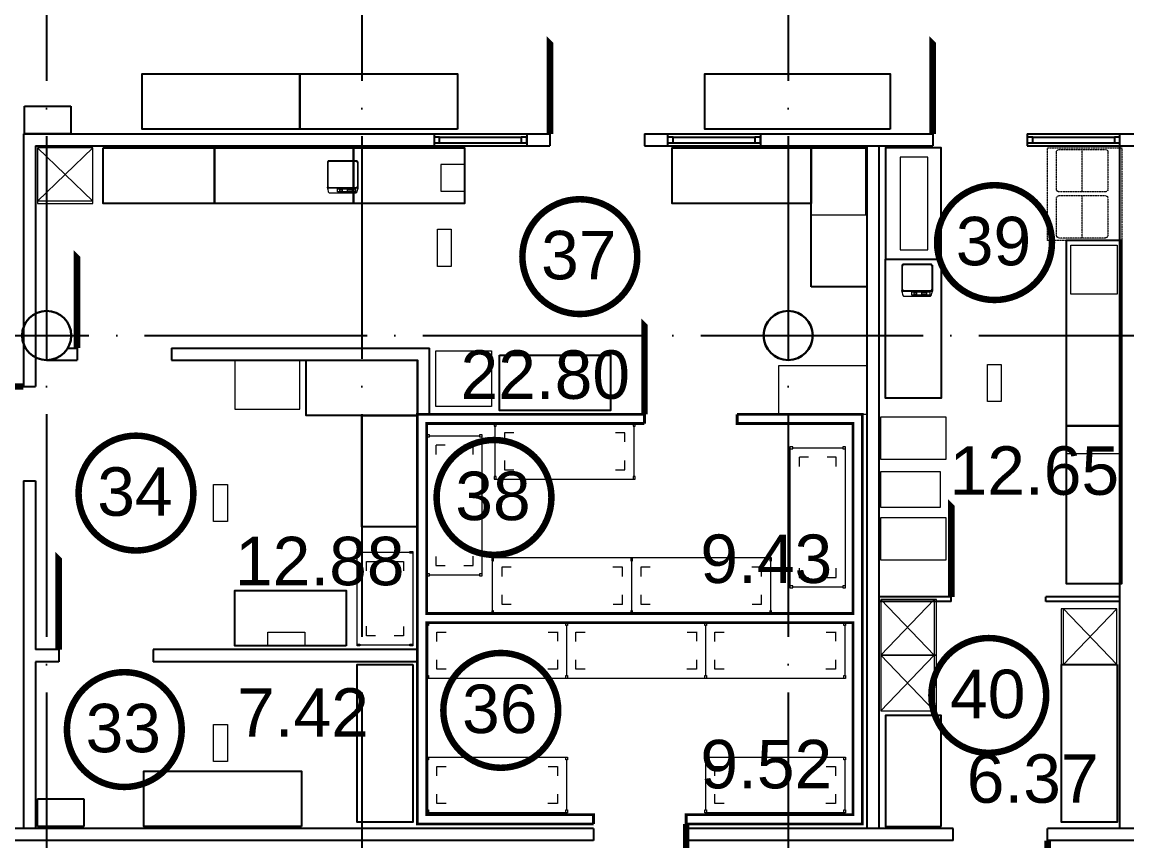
# Model space of a CAD drawing. Extents: x -4497 to 351150, y -50 to 322254.
# Drawn here: x 84504 to 96424, y 112634 to 121469 of the extents above; entities that cross this region are included whole.
import ezdxf
from ezdxf.enums import TextEntityAlignment as Align

# ---------------------------------------------------------------- set-up
doc = ezdxf.new("R2010")
doc.units = 0
doc.header["$LTSCALE"] = 100
for name, pattern in [('ACAD_ISO04W100', [30, 24, -3, 0, -3]), ('AHIDDEN4', [0.007, 0.005, -0.002]), ('DASHED', [19.05, 12.7, -6.35])]:
    doc.linetypes.add(name, pattern=pattern)
for name, color, linetype in [('axis', 40, 'CONTINUOUS'), ('COLON', 5, 'CONTINUOUS'), ('COOL', 4, 'CONTINUOUS'), ('DOORS', 8, 'CONTINUOUS'), ('EEE', 7, 'CONTINUOUS'), ('furn2', 252, 'CONTINUOUS'), ('GKL', 5, 'CONTINUOUS'), ('Glass', 4, 'CONTINUOUS'), ('production', 30, 'CONTINUOUS'), ('S', 2, 'CONTINUOUS'), ('T_OBORUDOVANIE', 7, 'CONTINUOUS')]:
    doc.layers.add(name, color=color, linetype=linetype)
doc.layers.add('OBORUD', color=7, linetype='CONTINUOUS', true_color=0x83639d)
doc.layers.add('refr', color=150, linetype='CONTINUOUS', lineweight=15)
doc.styles.add('ARIEL-17.5', font='arial.ttf', dxfattribs={"height": 15})
doc.styles.add('GENERATED_STYLE_1', font='arial.ttf')

# ---------------------------------------------------------------- blocks, each defined once
blk = doc.blocks.new('Стіл виробничий 1700х600х850')
at = {"layer": 'production', "color": 11}
blk.add_lwpolyline([(1700, -300), (0, -300), (0, 300), (1700, 300)], close=True, dxfattribs=at)
blk = doc.blocks.new('Стіл виробничий 1000_600х850')
at = {"layer": 'production', "color": 11}
blk.add_lwpolyline([(1200, -300), (0, -300), (0, 300), (1200, 300)], close=True, dxfattribs=at)
blk = doc.blocks.new('sklad 1000x600')
at = {"layer": 'furn2', "lineweight": 9}
for p, q in [((20, 600), (1000, 600)), ((10, 570), (10, 30)), ((10, 570), (10, 30)), ((110, 500), (210, 500)), ((110, 399), (110, 499)), ((810, 500), (910, 500)), ((910, 501), (910, 400)), ((1010, 570), (1010, 30)), ((110, 100), (110, 200)), ((910, 199), (910, 100)), ((1000, 0), (20, 0)), ((210, 100), (110, 100)), ((910, 100), (808, 100))]:
    blk.add_line(p, q, dxfattribs=at)
for points in [[(20, 600), (20, 570), (0, 570), (0, 600), (20, 600)], [(1020, 600), (1020, 570), (1000, 570), (1000, 600), (1020, 600)], [(20, 30), (20, 0), (0, 0), (0, 30), (20, 30)], [(1020, 30), (1020, 0), (1000, 0), (1000, 30), (1020, 30)]]:
    blk.add_lwpolyline(points, dxfattribs=at)
blk = doc.blocks.new('Стіл виробничий 1500х600х850')
at = {"layer": 'production', "color": 11}
blk.add_lwpolyline([(1500, -300), (0, -300), (0, 300), (1500, 300)], close=True, dxfattribs=at)
blk = doc.blocks.new('Vagu_nastilni')
at = {"layer": 'T_OBORUDOVANIE', "color": 14, "linetype": 'Continuous', "lineweight": 18}
for p, q in [((5, 339), (0, 334)), ((0, 334), (0, 60)), ((5, 339), (10, 344)), ((5, 324), (10, 334)), ((5, 324), (5, 74)), ((10, 344), (320, 344)), ((10, 334), (20, 339)), ((20, 339), (310, 339)), ((310, 339), (320, 334)), ((320, 344), (325, 339)), ((320, 334), (325, 324)), ((330, 334), (325, 339)), ((325, 324), (325, 74)), ((330, 334), (330, 60)), ((5, 59), (0, 64)), ((0, 60), (3, 41)), ((3, 41), (5, 50)), ((8, 12), (3, 41)), ((10, 64), (5, 74)), ((5, 50), (325, 50)), ((6, 59), (11, 54)), ((14, 6), (8, 12)), ((20, 59), (10, 64)), ((11, 54), (320, 54)), ((21, 0), (14, 6)), ((310, 59), (20, 59)), ((310, 0), (21, 0)), ((22, 11), (22, 45)), ((222, 45), (22, 45)), ((22, 11), (222, 11)), ((112, 40), (62, 40)), ((62, 40), (62, 17)), ((62, 17), (112, 17)), ((112, 17), (112, 40)), ((172, 40), (172, 17)), ((196, 40), (172, 40)), ((172, 17), (196, 17)), ((196, 17), (196, 40)), ((222, 11), (222, 45)), ((320, 64), (310, 59)), ((322, 12), (310, 0)), ((325, 74), (320, 64)), ((320, 54), (330, 64)), ((327, 41), (322, 12)), ((325, 50), (327, 41)), ((327, 41), (330, 60))]:
    blk.add_line(p, q, dxfattribs=at)
blk = doc.blocks.new('sklad 1500x600')
at = {"layer": 'furn2', "lineweight": 9}
for p, q in [((20, 600), (1500, 600)), ((10, 570), (10, 30)), ((10, 570), (10, 30)), ((110, 500), (210, 500)), ((110, 399), (110, 499)), ((1310, 500), (1410, 500)), ((1410, 501), (1410, 400)), ((1510, 570), (1510, 30)), ((110, 100), (110, 200)), ((1410, 199), (1410, 100)), ((210, 100), (110, 100)), ((1410, 100), (1308, 100)), ((1500, 0), (20, 0))]:
    blk.add_line(p, q, dxfattribs=at)
for points in [[(20, 600), (20, 570), (0, 570), (0, 600), (20, 600)], [(1520, 600), (1520, 570), (1500, 570), (1500, 600), (1520, 600)], [(20, 30), (20, 0), (0, 0), (0, 30), (20, 30)], [(1520, 30), (1520, 0), (1500, 0), (1500, 30), (1520, 30)]]:
    blk.add_lwpolyline(points, dxfattribs=at)
blk = doc.blocks.new('Стіл виробничий 2000х600х850')
at = {"layer": 'production', "color": 11}
blk.add_lwpolyline([(2000, -300), (0, -300), (0, 300), (2000, 300)], close=True, dxfattribs=at)
blk = doc.blocks.new('Pluta_4_konf_KARAVAN')
at = {"layer": 'production', "color": 39, "linetype": 'AHIDDEN4', "lineweight": 18}
for p, q in [((1000, 800), (0, 800)), ((0, 800), (0, 0)), ((1000, 0), (1000, 800)), ((20, 683), (18, 678)), ((18, 678), (18, 672)), ((18, 672), (18, 181)), ((22, 688), (20, 683)), ((24, 693), (22, 688)), ((28, 697), (24, 693)), ((31, 700), (28, 697)), ((36, 702), (31, 700)), ((40, 704), (36, 702)), ((45, 704), (40, 704)), ((448, 704), (45, 704)), ((453, 704), (448, 704)), ((458, 702), (453, 704)), ((462, 700), (458, 702)), ((466, 697), (462, 700)), ((469, 693), (466, 697)), ((472, 688), (469, 693)), ((474, 683), (472, 688)), ((475, 678), (474, 683)), ((475, 672), (475, 678)), ((475, 181), (475, 672)), ((517, 683), (516, 678)), ((516, 678), (516, 672)), ((516, 672), (516, 181)), ((519, 688), (517, 683)), ((522, 693), (519, 688)), ((525, 697), (522, 693)), ((529, 700), (525, 697)), ((533, 702), (529, 700)), ((538, 704), (533, 702)), ((543, 704), (538, 704)), ((946, 704), (543, 704)), ((951, 704), (946, 704)), ((955, 702), (951, 704)), ((960, 700), (955, 702)), ((963, 697), (960, 700)), ((967, 693), (963, 697)), ((969, 688), (967, 693)), ((971, 683), (969, 688)), ((973, 678), (971, 683)), ((973, 672), (973, 678)), ((973, 181), (973, 672)), ((475, 427), (18, 427)), ((973, 427), (516, 427)), ((18, 181), (18, 176)), ((18, 176), (20, 170)), ((20, 170), (22, 165)), ((22, 165), (24, 161)), ((24, 161), (28, 157)), ((28, 157), (31, 154)), ((31, 154), (36, 151)), ((36, 151), (40, 150)), ((40, 150), (45, 149)), ((45, 149), (448, 149)), ((448, 149), (453, 150)), ((453, 150), (458, 151)), ((458, 151), (462, 154)), ((462, 154), (466, 157)), ((466, 157), (469, 161)), ((469, 161), (472, 165)), ((472, 165), (474, 170)), ((474, 170), (475, 176)), ((475, 176), (475, 181)), ((516, 181), (516, 176)), ((516, 176), (517, 170)), ((517, 170), (519, 165)), ((519, 165), (522, 161)), ((522, 161), (525, 157)), ((525, 157), (529, 154)), ((529, 154), (533, 151)), ((533, 151), (538, 150)), ((538, 150), (543, 149)), ((543, 149), (946, 149)), ((946, 149), (951, 150)), ((951, 150), (955, 151)), ((955, 151), (960, 154)), ((960, 154), (963, 157)), ((963, 157), (967, 161)), ((967, 161), (969, 165)), ((969, 165), (971, 170)), ((971, 170), (973, 176)), ((973, 176), (973, 181)), ((0, 0), (1000, 0))]:
    blk.add_line(p, q, dxfattribs=at)
blk = doc.blocks.new('A$C125E3969')
at = {"layer": 'production', "color": 143, "linetype": 'DASHED', "ltscale": 10}
for points, elevation in [([(48260, 10175), (47760, 10175), (47760, 10475), (48260, 10475), (48260, 10175)], -16), ([(48400, 2700), (47900, 2700), (47900, 3000), (48400, 3000), (48400, 2700)], 0)]:
    blk.add_lwpolyline(points, dxfattribs=dict(at, elevation=elevation))
at = {"layer": 'production', "color": 0, "lineweight": 0, "elevation": 0}
for points in [[(56250, 10026), (56250, 9301), (56840, 9301), (56840, 10026), (56250, 10026)], [(57207, 9925), (57207, 8925), (57507, 8925), (57507, 9925), (57207, 9925)], [(52254, 9846), (52254, 9556), (52511, 9556), (52511, 9846), (52254, 9846)], [(59550, 8975), (59550, 8445), (59050, 8445), (59050, 8975), (59550, 8975)], [(55900, 7676), (56850, 7676), (56850, 7146), (55900, 7146), (55900, 7676)], [(58150, 7687), (58300, 7687), (58300, 7287), (58150, 7287), (58150, 7687)], [(59600, 6725), (59600, 5325), (59000, 5325), (59000, 6725), (59600, 6725)], [(49800, 3804), (49950, 3804), (49950, 3404), (49800, 3404), (49800, 3804)]]:
    blk.add_lwpolyline(points, dxfattribs=at)
at = {"layer": 'production', "color": 0, "lineweight": 0}
for points in [[(52216, 9146), (52366, 9146), (52366, 8746), (52216, 8746), (52216, 9146)], [(52200, 7834), (52800, 7834), (52800, 7234), (52200, 7234), (52200, 7834)], [(50032, 7205), (50732, 7205), (50732, 7735), (50032, 7735), (50032, 7205)], [(57700, 6661), (57000, 6661), (57000, 7121), (57700, 7121), (57700, 6661)], [(57640, 6534), (57640, 6144), (57000, 6144), (57000, 6534), (57640, 6534)], [(49800, 6392), (49950, 6392), (49950, 5992), (49800, 5992), (49800, 6392)], [(57700, 5575), (57000, 5575), (57000, 6035), (57700, 6035), (57700, 5575)], [(50385, 4650), (50385, 4800), (50785, 4800), (50785, 4650), (50385, 4650)]]:
    blk.add_lwpolyline(points, dxfattribs=at)
at = {"layer": 'refr', "color": 5, "lineweight": 0}
for points in [[(47900, 9425), (48500, 9425), (48500, 10025), (47900, 10025), (47900, 9425), (48500, 9425), (48500, 9449), (47900, 9449), (48500, 10025), (47900, 10025), (48500, 9449)], [(58947, 5050), (58947, 4450), (59547, 4450), (59547, 5050), (58947, 5050), (58947, 4450), (58971, 4450), (58971, 5050), (59547, 4450), (59547, 5050), (58971, 4450)]]:
    blk.add_lwpolyline(points, dxfattribs=at)
at = {"layer": 'refr', "color": 5, "lineweight": 0, "elevation": 0}
for points in [[(57600, 4550), (57600, 5150), (57000, 5150), (57000, 4550), (57600, 4550), (57600, 5150), (57577, 5150), (57577, 4550), (57000, 5150), (57000, 4550), (57577, 5150)], [(57600, 3950), (57600, 4550), (57000, 4550), (57000, 3950), (57600, 3950), (57600, 4550), (57577, 4550), (57577, 3950), (57000, 4550), (57000, 3950), (57577, 4550)]]:
    blk.add_lwpolyline(points, dxfattribs=at)
at = {"layer": 'furn2', "color": 0, "lineweight": 0, "xscale": -1}
for p, rotation in [((52829, 7050, 0), 180), ((52700, 6927, 0), 90), ((56620, 6798, 0), 90), ((52802, 5600, 0), 180), ((54302, 5600, 0), 180)]:
    blk.add_blockref('sklad 1500x600', p, dxfattribs=dict(at, rotation=rotation))
at = {"layer": 'furn2', "color": 0, "lineweight": 0, "rotation": 270}
blk.add_blockref('sklad 1000x600', (51350, 5670), dxfattribs=at)
at = {"layer": 'furn2', "color": 0, "lineweight": 0}
for p in [(52100, 4300, 0), (53600, 4300, 0), (55100, 4300, 0), (52100, 2850, 0), (55100, 2850, 0)]:
    blk.add_blockref('sklad 1500x600', p, dxfattribs=at)
at = {"layer": 'production', "color": 0, "lineweight": 0}
for name, p in [('Стіл виробничий 1700х600х850', (49032, 10525, 0)), ('Стіл виробничий 1700х600х850', (50732, 10525, 0)), ('Стіл виробничий 2000х600х850', (55100, 10525, 0)), ('Стіл виробничий 1500х600х850', (49810, 9725, 0)), ('Стіл виробничий 1500х600х850', (54750, 9726, 0)), ('Стіл виробничий 1000_600х850', (50800, 7435)), ('Стіл виробничий 1000_600х850', (50030, 4950)), ('Стіл виробничий 1700х600х850', (49050, 3000, 0))]:
    blk.add_blockref(name, p, dxfattribs=at)
for name, p, rotation in [('Стіл виробничий 1000_600х850', (49810, 9725, 0), 180), ('Стіл виробничий 1000_600х850', (52510, 9725, 0), 180), ('Стіл виробничий 1500х600х850', (56550, 10026, 0), 270), ('Стіл виробничий 1500х600х850', (57350, 7325, 0), 90), ('Стіл виробничий 1000_600х850', (54085, 7489), 180), ('Стіл виробничий 1000_600х850', (51700, 5935, 0), 90), ('Стіл виробничий 1700х600х850', (51650, 2750, 0), 90), ('Стіл виробничий 1700х600х850', (59250, 2750), 90)]:
    blk.add_blockref(name, p, dxfattribs=dict(at, rotation=rotation))
at = {"layer": 'production', "color": 0, "lineweight": 0, "xscale": -1}
for name, p, rotation in [('Стіл виробничий 1000_600х850', (57350, 10025, 0), 90), ('Стіл виробничий 2000х600х850', (59300, 7025, 0), 270), ('Стіл виробничий 1700х600х850', (59300, 5325, 0), 270), ('Стіл виробничий 1000_600х850', (57350, 3900, 0), 90)]:
    blk.add_blockref(name, p, dxfattribs=dict(at, rotation=rotation))
at = {"layer": 'production', "color": 11, "xscale": -1, "rotation": 90}
blk.add_blockref('Pluta_4_konf_KARAVAN', (59600, 10025, 0), dxfattribs=at)
at = {"layer": 'production', "xscale": -1}
for p in [(51359, 9539, 0), (57556, 8425, -75)]:
    blk.add_blockref('Vagu_nastilni', p, dxfattribs=at)
at = {"layer": 'refr', "color": 5, "lineweight": 0, "style": 'GENERATED_STYLE_1'}
for p in [(31750, 11184, 0), (26627, 8259, 0), (27247, 8259, 0)]:
    blk.add_attdef('txt', text='', height=120, dxfattribs=at).set_placement(p, align=Align.BOTTOM_LEFT)

msp = doc.modelspace()

# ---------------------------------------------------------------- linework, layer by layer
at = {"layer": 'axis', "linetype": 'ACAD_ISO04W100'}
for p, q in [((84769.3, 318243.4), (84769.3, 84615.2)), ((88169.3, 318243.4), (88169.3, 84615.2)), ((92769.3, 318243.4), (92769.3, 84615.2)), ((-1176.8, 118087.2), (132719.4, 118087.2))]:
    msp.add_line(p, q, dxfattribs=at)
at = {"layer": 'COLON', "lineweight": 30}
for points in [[(84504.3, 118087.2, 1), (85034.3, 118087.2, 1)], [(92504.3, 118087.2, 1), (93034.3, 118087.2, 1)]]:
    msp.add_lwpolyline(points, format="xyb", close=True, dxfattribs=at)
at = {"layer": 'COOL', "flags": 128}
for points, elevation in [([(91219.3, 117237.2, 70, 70, 0), (91219.3, 118237.2, 0, 0, 0), (92219.3, 117237.2, 0, 0, 0)], 0.2), ([(91219.3, 117237.2, 29.6, 29.6, 0), (88769.4, 117237.2, 29.6, 29.6, 0), (88769.4, 112817.2, 29.6, 29.6, 0), (90669.4, 112817.2, 29.6, 29.6, 0)], -0.2), ([(91219.3, 117137.2, 29.6, 29.6, 0), (88869.4, 117137.2, 29.6, 29.6, 0), (88869.4, 115087.2, 29.6, 29.6, 0), (93469.4, 115087.2, 29.6, 29.6, 0), (93469.4, 117137.2, 29.6, 29.6, 0), (92219.3, 117137.2, 29.6, 29.6, 0), (92219.3, 117237.2, 29.6, 29.6, 0)], -0.1), ([(91219.3, 117137.2, 29.6, 29.6, 0), (91219.3, 117237.2, 29.6, 29.6, 0)], -0.1), ([(92219.3, 117237.2, 29.6, 29.6, 0), (93569.4, 117237.2, 29.6, 29.6, 0), (93569.4, 112817.2, 29.6, 29.6, 0), (91669.4, 112817.2, 29.6, 29.6, 0)], -0.2), ([(91669.4, 112817.2, 29.6, 29.6, 0), (91669.4, 112917.2, 29.6, 29.6, 0), (93469.4, 112917.2, 29.6, 29.6, 0), (93469.4, 114987.2, 29.6, 29.6, 0), (88869.4, 114987.2, 29.6, 29.6, 0), (88869.4, 112917.2, 29.6, 29.6, 0), (90669.4, 112917.2, 29.6, 29.6, 0), (90669.4, 112817.2, 29.6, 29.6, 0)], -0.1), ([(91669.4, 112817.2, 70, 70, 0), (91669.4, 111817.2, 0, 0, 0), (90669.4, 112817.2, 0, 0, 0)], -0.1)]:
    msp.add_lwpolyline(points, format="xyseb", dxfattribs=dict(at, elevation=elevation))
at = {"layer": 'DOORS', "flags": 128}
for points, elevation in [([(90199.4, 120262.2, 70, 70, 0), (90199.4, 121282.2, 0, 0, 0), (91219.4, 120262.2, 0, 0, 0)], -5), ([(94329.4, 120262.2, 70, 70, 0), (94329.4, 121282.2, 0, 0, 0), (95349.4, 120262.2, 0, 0, 0)], -5), ([(84519.3, 117537.2, 70, 70, 0), (83497, 117537.2, 0, 0, 0), (84519.3, 116517.2, 0, 0, 0)], -69.2), ([(95569.4, 112637.2, 70, 70, 0), (95569.4, 111617.2, 0, 0, 0), (94549.4, 112637.2, 0, 0, 0)], 4.3)]:
    msp.add_lwpolyline(points, format="xyseb", dxfattribs=dict(at, elevation=elevation))
for points in [[(85097.3, 117952.2, 70, 70, 0), (85097.3, 118972.2, 0, 0, 0), (86117.3, 117952.2, 0, 0, 0)], [(94529.4, 115267.2, 70, 70, 0), (94529.4, 116287.2, 0, 0, 0), (95549.4, 115267.2, 0, 0, 0)], [(84899.3, 114697.2, 70, 70, 0), (84899.3, 115717.2, 0, 0, 0), (85919.3, 114697.2, 0, 0, 0)]]:
    msp.add_lwpolyline(points, format="xyseb", dxfattribs=at)
at = {"layer": 'EEE', "linetype": 'Continuous', "const_width": 70}
for points in [[(94376.6, 119089.7, 1), (95615.8, 119089.7, 1)], [(94314.6, 114203, 1), (95553.7, 114203, 1)]]:
    msp.add_lwpolyline(points, format="xyb", close=True, dxfattribs=at)
for points, elevation in [([(89902.2, 118938.3, 1), (91141.4, 118938.3, 1)], -0.8), ([(85113.4, 116386.7, 1), (86352.6, 116386.7, 1)], -0.3), ([(88976.3, 116339.8, 1), (90215.5, 116339.8, 1)], -0.8), ([(89049.3, 114042.1, 1), (90288.5, 114042.1, 1)], -1.7), ([(84987.7, 113834.9, 1), (86226.9, 113834.9, 1)], -0.3)]:
    msp.add_lwpolyline(points, format="xyb", close=True, dxfattribs=dict(at, elevation=elevation))
at = {"layer": 'GKL'}
for p, q in [((84519.3, 120262.2), (84519.3, 117537.2)), ((84519.3, 120262.2), (90199.4, 120262.2)), ((88949.4, 120262.2, -5), (88949.4, 120132.2, -4.8)), ((89949.4, 120262.2, -5), (89949.4, 120132.2, -4.8)), ((90199.4, 120262.2, -5), (90199.4, 120132.2, -4.8)), ((91219.4, 120262.2, -5), (91219.4, 120132.2, -4.8)), ((91219.4, 120262.2), (94329.4, 120262.2)), ((91469.4, 120262.2, -5), (91469.4, 120132.2, -4.8)), ((92469.4, 120262.2, -5), (92469.4, 120132.2, -4.8)), ((94329.4, 120262.2, -6.8), (94329.4, 120132.2, -4.1)), ((95349.4, 120262.2, -6.8), (95349.4, 120132.2, -4.1)), ((95349.4, 120262.2), (97149.3, 120262.2)), ((96349.4, 112767.2, 8), (96349.4, 120262.2, -5)), ((84649.3, 120132.2), (84649.3, 117537.2)), ((84649.3, 120132.2), (90199.4, 120132.2)), ((91219.4, 120132.2), (94329.4, 120132.2)), ((93619.4, 120132.2, -4.8), (93619.4, 112767.2, 8)), ((93749.4, 120132.2, -4.8), (93749.4, 112767.2, 8)), ((95349.4, 120132.2), (97149.3, 120132.2)), ((84997.3, 117952.2), (85097.3, 117952.2)), ((85097.3, 117952.2), (85097.3, 117822.2)), ((86117.3, 117952.2), (86117.3, 117822.2)), ((86117.3, 117952.2), (88899.4, 117952.2)), ((88899.4, 117245.9, -0.2), (88899.4, 117952.2, -0.2)), ((84769.3, 117822.2), (85097.3, 117822.2)), ((86117.3, 117822.2), (88769.4, 117822.2)), ((88769.4, 117245.9, -0.2), (88769.4, 117822.2, -0.2)), ((84519.3, 117537.2, -69.2), (84649.3, 117537.2, -46.3)), ((84519.3, 116517.2, -69.2), (84649.3, 116517.2, -46.3)), ((84519.3, 116517.2), (84519.3, 112767.2)), ((84649.3, 116517.2), (84649.3, 114697.2)), ((94529.4, 115217.2, 3.7), (94529.4, 115267.2, 3.6)), ((95549.4, 115217.2, 3.7), (95549.4, 115267.2, 3.6)), ((84899.3, 114697.2), (84899.3, 114567.2)), ((85919.3, 114697.2), (85919.3, 114567.2)), ((84649.3, 114567.2), (84649.3, 112767.2)), ((90669.4, 112767.2, -0.1), (90669.4, 112637.2, -0.2)), ((91669.4, 112767.2, -0.2), (91669.4, 112637.2, -0.2)), ((94549.4, 112637.2, 4.3), (94549.4, 112767.2, 5.7)), ((95569.4, 112637.2, 4.3), (95569.4, 112767.2, 5.7))]:
    msp.add_line(p, q, dxfattribs=at)
at = {"layer": 'GKL', "flags": 128}
for points in [[(84519.3, 116237.2), (84519.3, 112787.2)], [(94529.4, 115267.2), (93749.4, 115267.2)], [(96349.4, 115267.2), (95549.4, 115267.2)], [(94529.4, 115217.2), (93749.4, 115217.2)], [(96349.4, 115217.2), (95549.4, 115217.2)], [(84899.3, 114697.2), (84649.3, 114697.2)], [(88769.4, 114697.2), (85919.3, 114697.2)], [(84899.3, 114567.2), (84649.3, 114567.2)], [(88769.4, 114567.2), (85919.3, 114567.2)], [(90669.4, 112767.2), (84419.4, 112767.2)], [(94549.4, 112767.2), (91669.4, 112767.2)], [(97279.4, 112767.2), (95569.4, 112767.2)], [(90669.4, 112637.2), (84419.4, 112637.2)], [(94549.4, 112637.2), (91669.4, 112637.2)], [(97279.4, 112637.2), (95569.4, 112637.2)]]:
    msp.add_lwpolyline(points, dxfattribs=at)
at = {"layer": 'Glass'}
for p, q in [((89009.4, 120227.2, -4.5), (89889.4, 120227.2, -4.5)), ((89009.4, 120167.2, -4.9), (89889.4, 120167.2, -4.5)), ((91529.4, 120227.2, -3.6), (92409.4, 120227.2, -3.6)), ((91529.4, 120167.2, -3.9), (92409.4, 120167.2, -3.6)), ((95409.4, 120227.2, -4.5), (96289.4, 120227.2, -4.5)), ((95409.4, 120167.2, -4.8), (96289.4, 120167.2, -4.5))]:
    msp.add_line(p, q, dxfattribs=at)
for points, elevation in [([(88949.4, 120167.2), (89009.4, 120167.2), (89009.4, 120227.2), (88949.4, 120227.2)], -4.9), ([(89889.4, 120167.2), (89949.4, 120167.2), (89949.4, 120227.2), (89889.4, 120227.2)], -4.9), ([(91469.4, 120167.2), (91529.4, 120167.2), (91529.4, 120227.2), (91469.4, 120227.2)], -3.9), ([(92409.4, 120167.2), (92469.4, 120167.2), (92469.4, 120227.2), (92409.4, 120227.2)], -3.9), ([(95349.4, 120167.2), (95409.4, 120167.2), (95409.4, 120227.2), (95349.4, 120227.2)], -4.8), ([(96289.4, 120167.2), (96349.4, 120167.2), (96349.4, 120227.2), (96289.4, 120227.2)], -4.8)]:
    msp.add_lwpolyline(points, close=True, dxfattribs=dict(at, elevation=elevation))

# ---------------------------------------------------------------- block references
at = {"layer": 'OBORUD'}
msp.add_blockref('A$C125E3969', (36769.3, 110087.2), dxfattribs=at)

# ---------------------------------------------------------------- texts
at = {"layer": 'EEE', "linetype": 'Continuous', "style": 'ARIEL-17.5'}
for s, p in [('39', (94985, 119106.4)), ('37', (90510.6, 118955.1, -0.8)), ('34', (85721.8, 116403.4, -0.3)), ('38', (89584.7, 116356.5, -0.8)), ('40', (94923, 114219.7)), ('36', (89657.7, 114058.8, -1.7)), ('33', (85596.1, 113851.7, -0.3))]:
    msp.add_text(s, height=523.25, dxfattribs=at).set_placement(p, align=Align.MIDDLE)
at = {"layer": 'S', "linetype": 'Continuous', "lineweight": 20, "style": 'ARIEL-17.5'}
for s, p in [('22.80', (90149, 117403.7, -0.3)), ('12.65', (95425.8, 116367.9, -0.3)), ('12.88', (87715.9, 115392.3, -0.3)), ('9.43', (92533.6, 115416.4, -0.3)), ('7.42', (87534.7, 113757.4, -0.3)), ('9.52', (92533.6, 113200.5, -0.3)), ('6.37', (95407.5, 113045.2, -0.3))]:
    msp.add_text(s, height=523.25, dxfattribs=at).set_placement(p, align=Align.CENTER)

doc.saveas('drawing.dxf')
